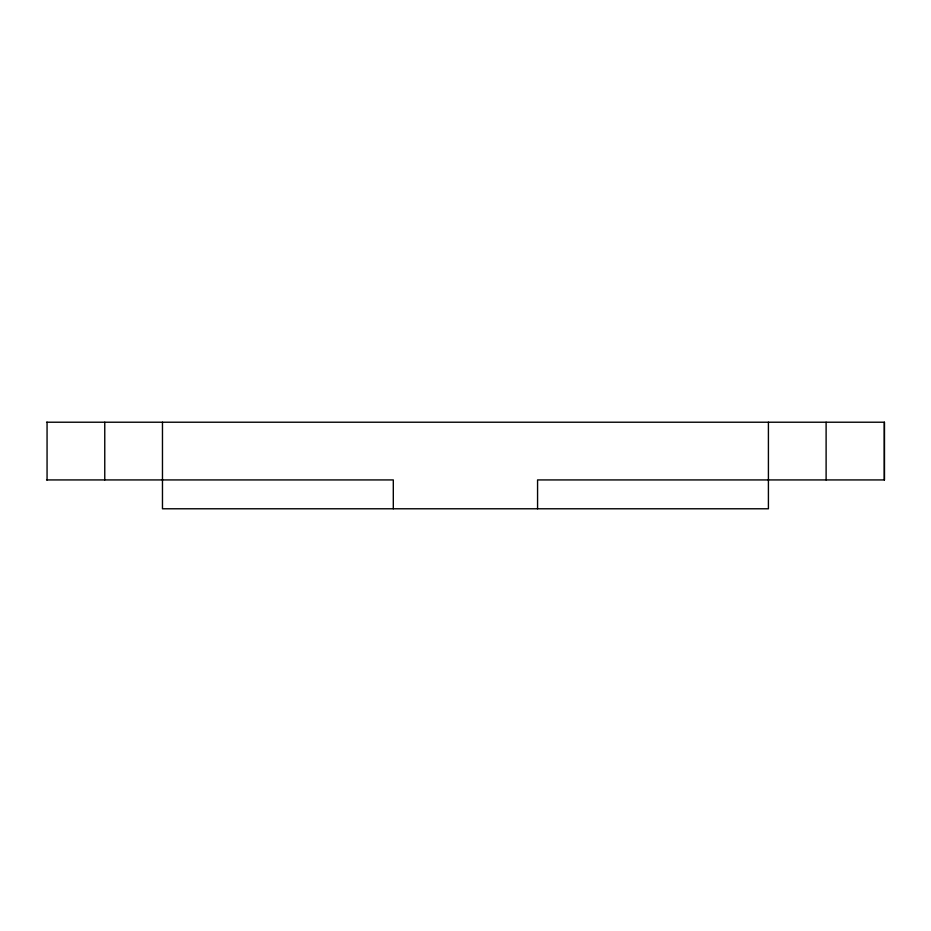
<?xml version="1.0" encoding="UTF-8"?>
<svg xmlns="http://www.w3.org/2000/svg" width="931" height="931" viewBox="0 0 931 931"><rect width="100%" height="100%" fill="white"/><g stroke="black" fill="none" stroke-linecap="round" stroke-linejoin="round"><path stroke-width="1.4" d="M46.55 422.22L884.45 422.22L884.45 479.93L537.571 479.93L537.571 508.78M46.55 479.93L393.301 479.93L393.301 508.78M884.334 422.22L884.334 479.93M826.111 422.22L826.111 479.93M768.412 422.22L768.412 508.78L162.471 508.78L162.471 422.22M104.761 422.22L104.761 479.93M47.062 422.22L47.062 479.93"/></g></svg>
